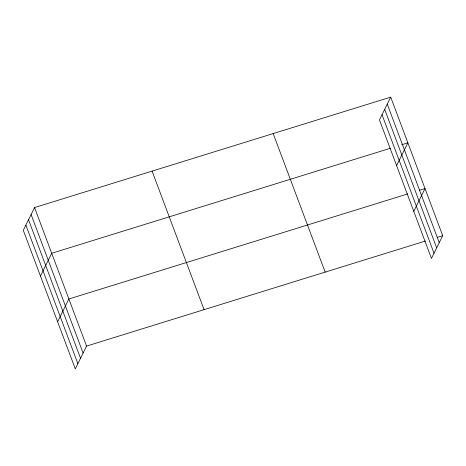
<?xml version="1.0" encoding="UTF-8"?>
<svg xmlns="http://www.w3.org/2000/svg" width="466" height="466" viewBox="0 0 466 466"><rect width="100%" height="100%" fill="white"/><g stroke="black" fill="none" stroke-linecap="round" stroke-linejoin="round"><path stroke-width="0.7" d="M390.706 97.138L379.452 119.908L431.446 258.438L442.7 235.668L390.706 97.138L34.554 207.562L23.3 230.332L75.294 368.862L86.548 346.092L425.417 241.027M40.46 276.047L51.714 253.277L390.578 148.211M57.615 321.761L68.869 298.991L407.738 193.926M396.613 165.622L407.861 142.852L401.64 144.78M413.767 211.337L425.021 188.567L419.493 190.285M437.172 237.38L442.7 235.668M387.252 104.122L439.246 242.652M384.677 109.335L436.671 247.86M382.027 114.7L434.021 253.23M273.175 133.579L325.169 272.109M152.085 171.121L204.079 309.651M34.554 207.562L86.548 346.092M31.1 214.552L83.094 353.077M28.525 219.76L80.525 358.284M25.875 225.125L77.869 363.655"/></g></svg>
